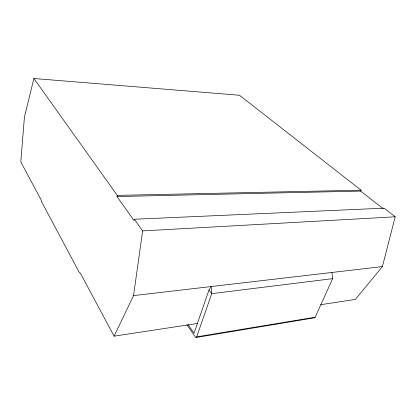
<?xml version="1.0" encoding="UTF-8"?>
<svg xmlns="http://www.w3.org/2000/svg" width="416" height="416" viewBox="0 0 416 416"><rect width="100%" height="100%" fill="white"/><g stroke="black" fill="none" stroke-linecap="round" stroke-linejoin="round"><path stroke-width="0.62" d="M197.506 323.461L114.093 336.164L133.541 295.61L142.631 230.906L134.316 219.258L384.15 208.182L395.2 216.809L382.424 266.573L355.352 299.416L320.705 304.694M116.995 196.55L117.281 195.38L33.899 78.499L239.47 95.248L361.083 190.18L360.682 191.09L116.995 196.55L133.999 220.47L134.316 219.258M33.899 78.499L24.424 117.13L20.8 161.902L41.194 199.997L41.33 201.323L79.648 273.078L80.226 272.901L114.093 336.164M186.893 324.589L195.244 336.981A2.007 1.004 81.2 0 0 196.659 336.851L211.754 293.649L211.172 286.556L208.983 289.994L194.017 333.284L188.23 324.719M313.836 317.642A1.768 1.16 77 0 0 315.182 317.21L332.649 278.658L331.906 272.464M196.03 337.501L314.454 317.814M196.659 336.851L315.182 317.21M332.649 278.658L211.754 293.649L208.983 289.994M133.541 295.61L382.424 266.573M142.631 230.906L395.2 216.809M117.281 195.38L361.083 190.18M360.682 191.09L383.198 208.718"/></g></svg>
